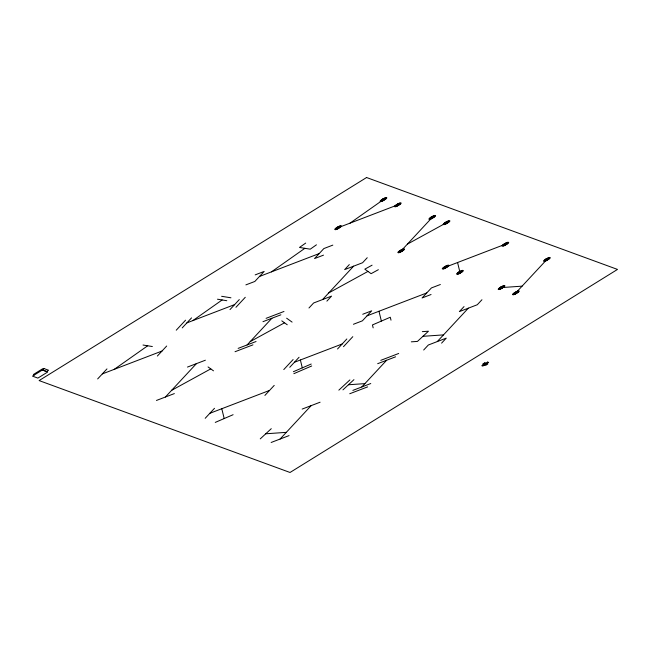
<?xml version="1.0" encoding="UTF-8"?>
<svg xmlns="http://www.w3.org/2000/svg" width="650" height="650" viewBox="0 0 650 650"><rect width="100%" height="100%" fill="white"/><g stroke="black" fill="none" stroke-linecap="round" stroke-linejoin="round"><path stroke-width="0.97" d="M97.654 378.926L106.966 368.908M176.248 330.192L185.559 320.174M182.219 327.901L191.531 317.891M157.365 356.037L166.676 346.027M229.986 309.595L239.297 299.577M235.958 307.304L245.269 297.294M165.393 397.02L196.43 363.634M247.089 344.955L271.919 318.24M205.189 418.308L214.5 408.298M308.969 307.994L313.625 302.989L331.541 296.124L326.885 301.129M349.318 264.591L344.662 269.604L362.578 262.738L367.234 257.725M322.579 299.553L353.616 266.167M283.782 369.574L293.093 359.564M289.754 367.291L299.065 357.273M264.899 395.428L274.211 385.409M401.172 250.819L432.209 217.433M337.529 348.977L346.84 338.967M343.493 346.694L352.804 336.676M280.101 439.034L311.139 405.649M361.798 386.961L386.628 360.254M423.678 350.009L428.334 345.004L446.249 338.138L441.594 343.143M464.027 306.605L459.371 311.61L477.287 304.744L481.942 299.739M437.288 341.567L468.325 308.181M515.881 292.833L546.918 259.447M260.26 438.88L271.269 428.683M338.853 390.146L349.863 379.949M342.94 389.862L353.941 379.665M114.254 369.338L147.68 345.784M192.847 320.604L222.137 299.959M305.695 243.076L299.496 247.447L310.245 249.178L316.452 244.806M271.44 271.871L304.866 248.316M350.033 223.137L383.459 199.582M483.698 364.471L485.623 363.277M484.835 364.894L486.769 363.699M407.379 244.148L446.55 222.682M372.084 265.184L364.821 269.165L371.101 273.674L378.365 269.693M328.786 292.882L367.957 271.416M250.193 341.616L284.521 322.806M171.6 390.349L210.771 368.883M293.377 371.711L311.22 364.024M293.857 373.669L311.699 365.974M215.264 422.402L233.106 414.708M338.089 227.719L397.8 204.831M255.19 274.877L264.152 271.44L254.841 281.458L245.879 284.887M332.824 245.123L323.863 248.56L314.551 258.57L323.513 255.141M259.496 276.453L319.207 253.565M186.875 322.896L234.642 304.59M102.31 373.921L162.021 351.033M266.069 318.338L283.985 311.472M262.966 321.677L280.881 314.811M445.624 267.101L505.343 244.213M187.476 367.071L205.392 360.206M238.136 348.384L256.051 341.518M235.032 351.723L252.947 344.858M362.733 314.259L371.686 310.83L362.375 320.84L353.421 324.277M440.359 284.513L431.405 287.942L422.094 297.96L431.048 294.523M367.031 315.835L426.749 292.947M156.439 400.457L174.354 393.591M294.409 362.277L342.184 343.972M209.844 413.303L269.555 390.414M380.778 360.344L398.694 353.478M377.674 363.683L395.59 356.817M302.185 409.077L320.101 402.212M352.844 390.398L370.76 383.533M349.741 393.738L367.656 386.872M271.148 442.471L289.063 435.606M501.54 287.584L522.088 286.154M422.329 331.646L428.456 331.216L417.446 341.412L411.328 341.835M422.947 336.318L443.495 334.888M348.441 384.767L364.902 383.622M265.761 433.786L286.309 432.356M221.618 296.294L230.937 297.798M217.482 299.211L226.801 300.714M143.024 345.028L152.344 346.531M485.729 363.277L486.736 363.651M42.323 370.045L47.702 372.011L37.879 378.105L32.5 376.131L43.453 369.33L42.372 368.94L33.467 374.457L34.547 374.855M286.642 318.199L292.086 322.108M281.799 320.856L287.243 324.764M208.049 366.933L213.493 370.841M457.567 262.527L459.964 272.35M391.007 320.166L390.293 317.241L372.45 324.935L373.165 327.86M378.974 311.261L381.371 321.084M300.381 359.994L302.299 367.868M221.788 408.728L224.185 418.551M336.895 228.174C338.301 229.263 341.461 224.957 336.895 228.174M337.488 227.947L338.764 227.362L337.488 227.947M382.265 200.037C383.671 201.126 386.831 196.82 382.265 200.037M382.866 199.81L384.142 199.225L382.866 199.81M396.606 205.286C398.011 206.383 401.172 202.069 396.606 205.286M397.207 205.059L398.474 204.474L397.207 205.059M399.977 251.282C401.383 252.371 404.544 248.064 399.977 251.282M400.579 251.054L401.854 250.469L400.579 251.054M431.015 217.888C432.421 218.985 435.581 214.671 431.015 217.888M431.616 217.661L432.892 217.084L431.616 217.661M445.356 223.145C446.761 224.234 449.922 219.928 445.356 223.145M445.957 222.918L447.224 222.332L445.957 222.918M444.429 267.556C445.835 268.653 448.996 264.339 444.429 267.556M445.031 267.329L446.298 266.752L445.031 267.329M458.77 272.813C460.176 273.902 463.336 269.596 458.77 272.813M459.363 272.586L460.639 272.001L459.363 272.586M504.148 244.676C505.546 245.765 508.706 241.459 504.148 244.676M504.741 244.449L506.017 243.864L504.741 244.449M500.346 288.039C501.751 289.128 504.912 284.822 500.346 288.039M500.947 287.812L502.223 287.227L500.947 287.812M514.686 293.288C516.092 294.385 519.253 290.071 514.686 293.288M515.288 293.061L516.555 292.484L515.288 293.061M545.724 259.902C547.129 260.991 550.29 256.685 545.724 259.902M546.325 259.675L547.592 259.09L546.325 259.675M337.074 227.346L335.871 228.174A4.542 1.601 -24.7 0 0 335.099 228.857A2.901 1.024 -24.7 0 0 334.734 229.45L335.441 229.71A2.901 1.024 -24.7 0 0 336.537 229.385A4.542 1.601 -24.7 0 0 337.732 228.857L340.308 227.256A4.542 1.601 -24.7 0 0 341.071 226.574A3.079 1.081 -24.7 0 0 341.461 225.948L340.73 225.729A2.901 1.024 -24.7 0 0 339.641 226.046A4.542 1.601 -24.7 0 0 338.447 226.574L337.074 227.346M337.277 227.419L336.31 228.085A3.632 1.276 -24.7 0 0 335.701 228.629A2.324 0.812 -24.7 0 0 335.4 229.101L335.969 229.312A2.324 0.812 -24.7 0 0 336.846 229.052A3.632 1.276 -24.7 0 0 337.805 228.629L339.861 227.354A3.632 1.276 -24.7 0 0 340.478 226.801A2.462 0.869 -24.7 0 0 340.787 226.306L340.202 226.127A2.324 0.812 -24.7 0 0 339.332 226.379A3.632 1.276 -24.7 0 0 338.374 226.801L337.277 227.419M337.48 227.492L336.757 227.988A2.722 0.959 -24.7 0 0 336.294 228.402A1.739 0.609 -24.7 0 0 336.074 228.751L336.497 228.914A1.739 0.609 -24.7 0 0 337.155 228.719A2.722 0.959 -24.7 0 0 337.87 228.402L339.422 227.443A2.722 0.959 -24.7 0 0 339.877 227.029A1.844 0.65 -24.7 0 0 340.113 226.655L339.674 226.525A1.739 0.609 -24.7 0 0 339.016 226.712A2.722 0.959 -24.7 0 0 338.301 227.029L337.48 227.492M382.452 199.209L381.241 200.037A4.542 1.601 -24.7 0 0 380.477 200.72A2.901 1.024 -24.7 0 0 380.112 201.313L380.819 201.573A2.901 1.024 -24.7 0 0 381.908 201.248A4.542 1.601 -24.7 0 0 383.102 200.72L385.686 199.119A4.542 1.601 -24.7 0 0 386.449 198.437A3.079 1.081 -24.7 0 0 386.839 197.811L386.108 197.592A2.901 1.024 -24.7 0 0 385.011 197.909A4.542 1.601 -24.7 0 0 383.817 198.437L382.452 199.209M382.655 199.282L381.688 199.948A3.632 1.276 -24.7 0 0 381.071 200.493A2.324 0.812 -24.7 0 0 380.778 200.964L381.347 201.175A2.324 0.812 -24.7 0 0 382.224 200.915A3.632 1.276 -24.7 0 0 383.175 200.493L385.239 199.217A3.632 1.276 -24.7 0 0 385.848 198.664A2.462 0.869 -24.7 0 0 386.165 198.169L385.58 197.99A2.324 0.812 -24.7 0 0 384.702 198.242A3.632 1.276 -24.7 0 0 383.752 198.664L382.655 199.282M382.858 199.355L382.135 199.851A2.722 0.959 -24.7 0 0 381.672 200.265A1.739 0.609 -24.7 0 0 381.452 200.614L381.875 200.777A1.739 0.609 -24.7 0 0 382.533 200.582A2.722 0.959 -24.7 0 0 383.248 200.265L384.792 199.306A2.722 0.959 -24.7 0 0 385.255 198.892A1.844 0.65 -24.7 0 0 385.491 198.518L385.052 198.388A1.739 0.609 -24.7 0 0 384.394 198.575A2.722 0.959 -24.7 0 0 383.679 198.892L382.858 199.355M396.784 204.457L395.582 205.286A4.542 1.601 -24.7 0 0 394.818 205.977A2.901 1.024 -24.7 0 0 394.444 206.562L395.151 206.822A2.901 1.024 -24.7 0 0 396.248 206.497A4.542 1.601 -24.7 0 0 397.442 205.969L400.018 204.376A4.542 1.601 -24.7 0 0 400.79 203.686A3.079 1.081 -24.7 0 0 401.18 203.06L400.449 202.841A2.901 1.024 -24.7 0 0 399.352 203.166A4.542 1.601 -24.7 0 0 398.158 203.694L396.784 204.457M396.988 204.531L396.029 205.197A3.632 1.276 -24.7 0 0 395.411 205.749A2.324 0.812 -24.7 0 0 395.119 206.213L395.688 206.424A2.324 0.812 -24.7 0 0 396.557 206.164A3.632 1.276 -24.7 0 0 397.516 205.741L399.579 204.466A3.632 1.276 -24.7 0 0 400.189 203.913A2.462 0.869 -24.7 0 0 400.506 203.418L399.921 203.239A2.324 0.812 -24.7 0 0 399.043 203.499A3.632 1.276 -24.7 0 0 398.084 203.921L396.988 204.531M397.191 204.612L396.467 205.107A2.722 0.959 -24.7 0 0 396.012 205.514A1.739 0.609 -24.7 0 0 395.785 205.871L396.216 206.026A1.739 0.609 -24.7 0 0 396.874 205.831A2.722 0.959 -24.7 0 0 397.589 205.514L399.132 204.555A2.722 0.959 -24.7 0 0 399.596 204.141A1.844 0.65 -24.7 0 0 399.831 203.767L399.392 203.637A1.739 0.609 -24.7 0 0 398.734 203.832A2.722 0.959 -24.7 0 0 398.019 204.149L397.191 204.612M431.202 217.059L429.991 217.896A4.542 1.601 -24.7 0 0 429.227 218.579A2.901 1.024 -24.7 0 0 428.862 219.164L429.569 219.424A2.901 1.024 -24.7 0 0 430.657 219.107A4.542 1.601 -24.7 0 0 431.852 218.571L434.436 216.978A4.542 1.601 -24.7 0 0 435.199 216.287A3.079 1.081 -24.7 0 0 435.589 215.67L434.858 215.443A2.901 1.024 -24.7 0 0 433.761 215.768A4.542 1.601 -24.7 0 0 432.567 216.296L431.202 217.059M431.405 217.141L430.438 217.799A3.632 1.276 -24.7 0 0 429.821 218.351A2.324 0.812 -24.7 0 0 429.528 218.822L430.097 219.026A2.324 0.812 -24.7 0 0 430.974 218.774A3.632 1.276 -24.7 0 0 431.925 218.343L433.989 217.068A3.632 1.276 -24.7 0 0 434.598 216.515A2.462 0.869 -24.7 0 0 434.915 216.019L434.33 215.841A2.324 0.812 -24.7 0 0 433.452 216.101A3.632 1.276 -24.7 0 0 432.502 216.523L431.405 217.141M431.608 217.214L430.885 217.709A2.722 0.959 -24.7 0 0 430.422 218.124A1.739 0.609 -24.7 0 0 430.202 218.473L430.625 218.627A1.739 0.609 -24.7 0 0 431.283 218.432A2.722 0.959 -24.7 0 0 431.998 218.116L433.542 217.157A2.722 0.959 -24.7 0 0 434.005 216.751A1.844 0.65 -24.7 0 0 434.241 216.377L433.802 216.239A1.739 0.609 -24.7 0 0 433.144 216.434A2.722 0.959 -24.7 0 0 432.429 216.751L431.608 217.214M400.164 250.453L398.954 251.282A4.542 1.601 -24.7 0 0 398.19 251.964A2.901 1.024 -24.7 0 0 397.824 252.549L398.531 252.809A2.901 1.024 -24.7 0 0 399.62 252.493A4.542 1.601 -24.7 0 0 400.814 251.964L403.398 250.364A4.542 1.601 -24.7 0 0 404.162 249.681A3.079 1.081 -24.7 0 0 404.552 249.056L403.821 248.828A2.901 1.024 -24.7 0 0 402.724 249.153A4.542 1.601 -24.7 0 0 401.529 249.681L400.164 250.453M400.368 250.526L399.401 251.193A3.632 1.276 -24.7 0 0 398.783 251.737A2.324 0.812 -24.7 0 0 398.491 252.208L399.059 252.411A2.324 0.812 -24.7 0 0 399.937 252.159A3.632 1.276 -24.7 0 0 400.887 251.737L402.951 250.453A3.632 1.276 -24.7 0 0 403.561 249.909A2.462 0.869 -24.7 0 0 403.877 249.405L403.293 249.226A2.324 0.812 -24.7 0 0 402.415 249.486A3.632 1.276 -24.7 0 0 401.464 249.909L400.368 250.526M400.571 250.599L399.848 251.095A2.722 0.959 -24.7 0 0 399.384 251.509A1.739 0.609 -24.7 0 0 399.165 251.859L399.588 252.013A1.739 0.609 -24.7 0 0 400.246 251.826A2.722 0.959 -24.7 0 0 400.961 251.509L402.504 250.551A2.722 0.959 -24.7 0 0 402.967 250.136A1.844 0.65 -24.7 0 0 403.203 249.762L402.764 249.624A1.739 0.609 -24.7 0 0 402.106 249.819A2.722 0.959 -24.7 0 0 401.391 250.136L400.571 250.599M445.534 222.316L444.332 223.145A4.542 1.601 -24.7 0 0 443.568 223.828A2.901 1.024 -24.7 0 0 443.194 224.412L443.901 224.672A2.901 1.024 -24.7 0 0 444.998 224.356A4.542 1.601 -24.7 0 0 446.192 223.828L448.768 222.227A4.542 1.601 -24.7 0 0 449.54 221.544A3.079 1.081 -24.7 0 0 449.93 220.919L449.199 220.699A2.901 1.024 -24.7 0 0 448.102 221.016A4.542 1.601 -24.7 0 0 446.907 221.544L445.534 222.316M445.738 222.389L444.779 223.056A3.632 1.276 -24.7 0 0 444.161 223.6A2.324 0.812 -24.7 0 0 443.869 224.071L444.438 224.274A2.324 0.812 -24.7 0 0 445.307 224.023A3.632 1.276 -24.7 0 0 446.266 223.6L448.329 222.316A3.632 1.276 -24.7 0 0 448.939 221.772A2.462 0.869 -24.7 0 0 449.256 221.268L448.671 221.097A2.324 0.812 -24.7 0 0 447.793 221.349A3.632 1.276 -24.7 0 0 446.834 221.772L445.738 222.389M445.941 222.463L445.218 222.958A2.722 0.959 -24.7 0 0 444.762 223.373A1.739 0.609 -24.7 0 0 444.535 223.722L444.966 223.876A1.739 0.609 -24.7 0 0 445.624 223.689A2.722 0.959 -24.7 0 0 446.339 223.373L447.882 222.414A2.722 0.959 -24.7 0 0 448.346 221.999A1.844 0.65 -24.7 0 0 448.581 221.626L448.142 221.496A1.739 0.609 -24.7 0 0 447.484 221.682A2.722 0.959 -24.7 0 0 446.769 221.999L445.941 222.463M444.608 266.727L443.406 267.556A4.542 1.601 -24.7 0 0 442.642 268.247A2.901 1.024 -24.7 0 0 442.268 268.832L442.975 269.092A2.901 1.024 -24.7 0 0 444.072 268.775A4.542 1.601 -24.7 0 0 445.266 268.239L447.842 266.646A4.542 1.601 -24.7 0 0 448.614 265.956A3.079 1.081 -24.7 0 0 449.004 265.338L448.273 265.111A2.901 1.024 -24.7 0 0 447.176 265.436A4.542 1.601 -24.7 0 0 445.981 265.964L444.608 266.727M444.811 266.801L443.852 267.467A3.632 1.276 -24.7 0 0 443.235 268.019A2.324 0.812 -24.7 0 0 442.942 268.483L443.511 268.694A2.324 0.812 -24.7 0 0 444.381 268.434A3.632 1.276 -24.7 0 0 445.339 268.011L447.403 266.736A3.632 1.276 -24.7 0 0 448.012 266.183A2.462 0.869 -24.7 0 0 448.329 265.688L447.744 265.509A2.324 0.812 -24.7 0 0 446.867 265.769A3.632 1.276 -24.7 0 0 445.908 266.191L444.811 266.801M445.014 266.882L444.291 267.377A2.722 0.959 -24.7 0 0 443.836 267.792A1.739 0.609 -24.7 0 0 443.609 268.141L444.039 268.296A1.739 0.609 -24.7 0 0 444.689 268.101A2.722 0.959 -24.7 0 0 445.413 267.784L446.956 266.825A2.722 0.959 -24.7 0 0 447.419 266.419A1.844 0.65 -24.7 0 0 447.647 266.045L447.208 265.907A1.739 0.609 -24.7 0 0 446.558 266.102A2.722 0.959 -24.7 0 0 445.835 266.419L445.014 266.882M458.949 271.984L457.746 272.813A4.542 1.601 -24.7 0 0 456.974 273.496A2.901 1.024 -24.7 0 0 456.609 274.081L457.316 274.341A2.901 1.024 -24.7 0 0 458.413 274.024A4.542 1.601 -24.7 0 0 459.607 273.496L462.183 271.895A4.542 1.601 -24.7 0 0 462.946 271.213A3.079 1.081 -24.7 0 0 463.336 270.587L462.605 270.359A2.901 1.024 -24.7 0 0 461.516 270.684A4.542 1.601 -24.7 0 0 460.322 271.213L458.949 271.984M459.152 272.058L458.185 272.716A3.632 1.276 -24.7 0 0 457.576 273.268A2.324 0.812 -24.7 0 0 457.275 273.739L457.844 273.942A2.324 0.812 -24.7 0 0 458.721 273.691A3.632 1.276 -24.7 0 0 459.68 273.268L461.736 271.984A3.632 1.276 -24.7 0 0 462.353 271.44A2.462 0.869 -24.7 0 0 462.662 270.936L462.077 270.757A2.324 0.812 -24.7 0 0 461.207 271.017A3.632 1.276 -24.7 0 0 460.249 271.44L459.152 272.058M459.355 272.131L458.632 272.626A2.722 0.959 -24.7 0 0 458.169 273.041A1.739 0.609 -24.7 0 0 457.949 273.39L458.372 273.544A1.739 0.609 -24.7 0 0 459.03 273.358A2.722 0.959 -24.7 0 0 459.745 273.041L461.297 272.082A2.722 0.959 -24.7 0 0 461.752 271.668A1.844 0.65 -24.7 0 0 461.988 271.294L461.549 271.156A1.739 0.609 -24.7 0 0 460.891 271.351A2.722 0.959 -24.7 0 0 460.176 271.668L459.355 272.131M504.327 243.847L503.116 244.676A4.542 1.601 -24.7 0 0 502.352 245.359A2.901 1.024 -24.7 0 0 501.987 245.944L502.694 246.204A2.901 1.024 -24.7 0 0 503.791 245.887A4.542 1.601 -24.7 0 0 504.977 245.359L507.561 243.758A4.542 1.601 -24.7 0 0 508.324 243.076A3.079 1.081 -24.7 0 0 508.714 242.45L507.983 242.222A2.901 1.024 -24.7 0 0 506.894 242.547A4.542 1.601 -24.7 0 0 505.7 243.076L504.327 243.847M504.53 243.921L503.563 244.587A3.632 1.276 -24.7 0 0 502.954 245.131A2.324 0.812 -24.7 0 0 502.653 245.602L503.222 245.806A2.324 0.812 -24.7 0 0 504.099 245.554A3.632 1.276 -24.7 0 0 505.05 245.131L507.114 243.847A3.632 1.276 -24.7 0 0 507.723 243.303A2.462 0.869 -24.7 0 0 508.04 242.799L507.455 242.621A2.324 0.812 -24.7 0 0 506.577 242.881A3.632 1.276 -24.7 0 0 505.627 243.303L504.53 243.921M504.733 243.994L504.01 244.489A2.722 0.959 -24.7 0 0 503.547 244.904A1.739 0.609 -24.7 0 0 503.327 245.253L503.75 245.408A1.739 0.609 -24.7 0 0 504.408 245.221A2.722 0.959 -24.7 0 0 505.123 244.904L506.667 243.945A2.722 0.959 -24.7 0 0 507.13 243.531A1.844 0.65 -24.7 0 0 507.366 243.157L506.927 243.019A1.739 0.609 -24.7 0 0 506.269 243.214A2.722 0.959 -24.7 0 0 505.554 243.531L504.733 243.994M500.532 287.211L499.322 288.039A4.542 1.601 -24.7 0 0 498.558 288.73A2.901 1.024 -24.7 0 0 498.192 289.315L498.899 289.575A2.901 1.024 -24.7 0 0 499.988 289.25A4.542 1.601 -24.7 0 0 501.183 288.722L503.766 287.121A4.542 1.601 -24.7 0 0 504.53 286.439A3.079 1.081 -24.7 0 0 504.92 285.813L504.189 285.594A2.901 1.024 -24.7 0 0 503.092 285.911A4.542 1.601 -24.7 0 0 501.898 286.439L500.532 287.211M500.736 287.284L499.769 287.95A3.632 1.276 -24.7 0 0 499.151 288.494A2.324 0.812 -24.7 0 0 498.859 288.966L499.427 289.177A2.324 0.812 -24.7 0 0 500.305 288.917A3.632 1.276 -24.7 0 0 501.256 288.494L503.319 287.219A3.632 1.276 -24.7 0 0 503.929 286.666A2.462 0.869 -24.7 0 0 504.246 286.171L503.661 285.992A2.324 0.812 -24.7 0 0 502.783 286.244A3.632 1.276 -24.7 0 0 501.832 286.666L500.736 287.284M500.939 287.357L500.216 287.861A2.722 0.959 -24.7 0 0 499.753 288.267A1.739 0.609 -24.7 0 0 499.533 288.624L499.956 288.779A1.739 0.609 -24.7 0 0 500.614 288.584A2.722 0.959 -24.7 0 0 501.329 288.267L502.872 287.308A2.722 0.959 -24.7 0 0 503.336 286.894A1.844 0.65 -24.7 0 0 503.571 286.52L503.132 286.39A1.739 0.609 -24.7 0 0 502.474 286.577A2.722 0.959 -24.7 0 0 501.759 286.902L500.939 287.357M545.903 259.074L544.7 259.902A4.542 1.601 -24.7 0 0 543.936 260.593A2.901 1.024 -24.7 0 0 543.562 261.178L544.269 261.438A2.901 1.024 -24.7 0 0 545.366 261.113A4.542 1.601 -24.7 0 0 546.561 260.585L549.136 258.984A4.542 1.601 -24.7 0 0 549.908 258.302A3.079 1.081 -24.7 0 0 550.298 257.676L549.567 257.457A2.901 1.024 -24.7 0 0 548.47 257.774A4.542 1.601 -24.7 0 0 547.276 258.302L545.903 259.074M546.106 259.147L545.147 259.813A3.632 1.276 -24.7 0 0 544.529 260.358A2.324 0.812 -24.7 0 0 544.237 260.829L544.806 261.04A2.324 0.812 -24.7 0 0 545.675 260.78A3.632 1.276 -24.7 0 0 546.634 260.358L548.697 259.082A3.632 1.276 -24.7 0 0 549.307 258.529A2.462 0.869 -24.7 0 0 549.624 258.034L549.039 257.855A2.324 0.812 -24.7 0 0 548.161 258.107A3.632 1.276 -24.7 0 0 547.202 258.537L546.106 259.147M546.309 259.22L545.586 259.724A2.722 0.959 -24.7 0 0 545.131 260.13A1.739 0.609 -24.7 0 0 544.903 260.488L545.334 260.642A1.739 0.609 -24.7 0 0 545.992 260.447A2.722 0.959 -24.7 0 0 546.707 260.13L548.251 259.171A2.722 0.959 -24.7 0 0 548.714 258.757A1.844 0.65 -24.7 0 0 548.949 258.383L548.511 258.253A1.739 0.609 -24.7 0 0 547.852 258.44A2.722 0.959 -24.7 0 0 547.137 258.765L546.309 259.22M514.865 292.459L513.663 293.288A4.542 1.601 -24.7 0 0 512.899 293.979A2.901 1.024 -24.7 0 0 512.525 294.564L513.232 294.824A2.901 1.024 -24.7 0 0 514.329 294.507A4.542 1.601 -24.7 0 0 515.523 293.971L518.099 292.378A4.542 1.601 -24.7 0 0 518.871 291.688A3.079 1.081 -24.7 0 0 519.261 291.07L518.529 290.842A2.901 1.024 -24.7 0 0 517.433 291.168A4.542 1.601 -24.7 0 0 516.238 291.696L514.865 292.459M515.068 292.533L514.109 293.199A3.632 1.276 -24.7 0 0 513.492 293.751A2.324 0.812 -24.7 0 0 513.199 294.214L513.768 294.426A2.324 0.812 -24.7 0 0 514.637 294.166A3.632 1.276 -24.7 0 0 515.596 293.743L517.66 292.467A3.632 1.276 -24.7 0 0 518.269 291.915A2.462 0.869 -24.7 0 0 518.586 291.419L518.001 291.241A2.324 0.812 -24.7 0 0 517.124 291.501A3.632 1.276 -24.7 0 0 516.165 291.923L515.068 292.533M515.271 292.614L514.548 293.109A2.722 0.959 -24.7 0 0 514.093 293.524A1.739 0.609 -24.7 0 0 513.866 293.873L514.296 294.027A1.739 0.609 -24.7 0 0 514.954 293.832A2.722 0.959 -24.7 0 0 515.669 293.516L517.213 292.557A2.722 0.959 -24.7 0 0 517.676 292.151A1.844 0.65 -24.7 0 0 517.912 291.777L517.473 291.639A1.739 0.609 -24.7 0 0 516.815 291.834A2.722 0.959 -24.7 0 0 516.1 292.151L515.271 292.614M43.891 368.526L41.925 369.744L46.637 371.467L48.604 370.248L43.891 368.526M366.576 177.523L39.106 380.575L290.03 472.477L617.5 269.425L366.576 177.523M484.616 362.911L482.682 364.106L485.843 365.259L487.776 364.065L484.616 362.911M487.654 362.082L481.796 365.714L482.804 366.088L488.662 362.456L487.654 362.082"/></g></svg>
